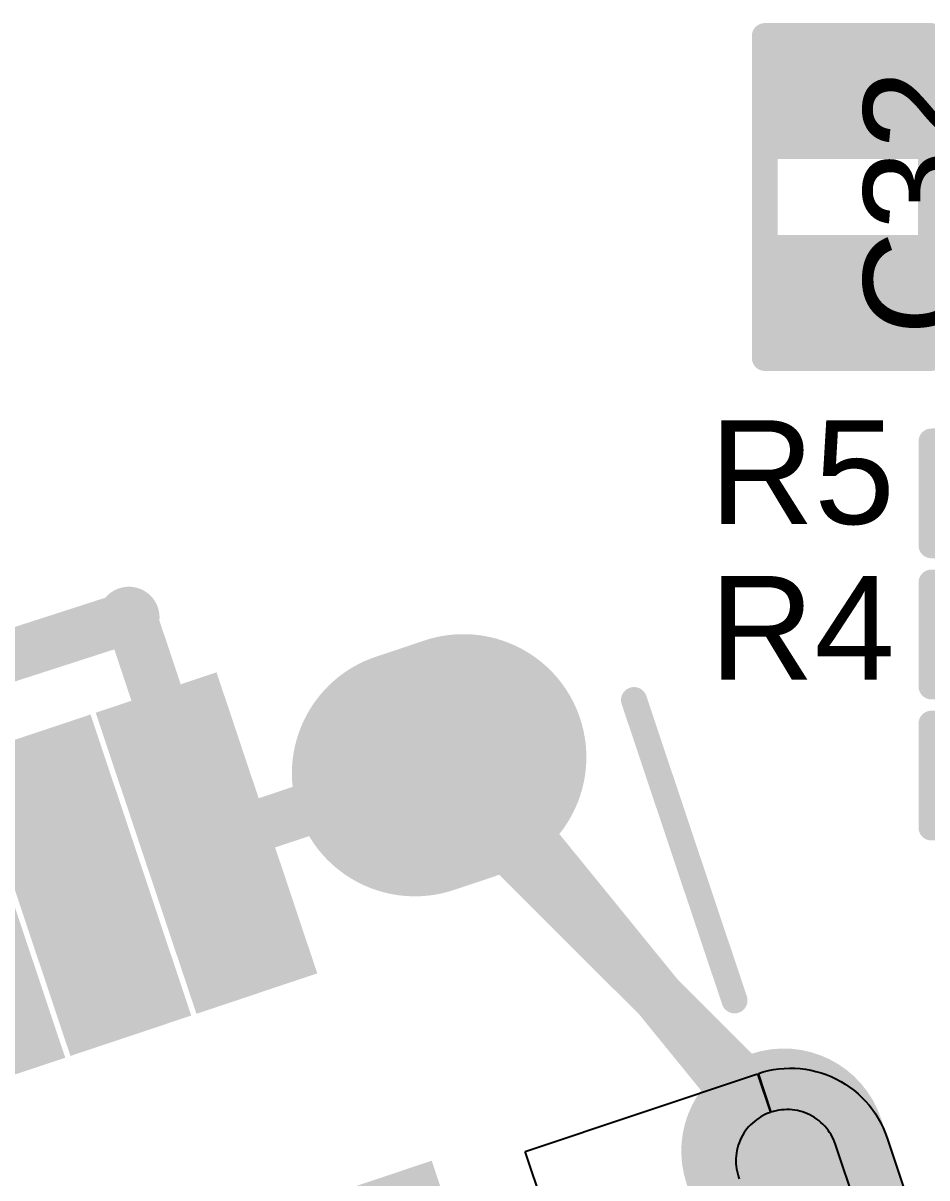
# Model space of a CAD drawing. Header units: inches. Extents: x 28 to 136, y 32 to 73.
# Drawn here: x 42.27 to 46.69, y 50.27 to 55.92 of the extents above; entities that cross this region are included whole.
import ezdxf

# ---------------------------------------------------------------- set-up
doc = ezdxf.new("R2010")
doc.units = ezdxf.units.IN
for name, color, linetype in [('Bottom Layer', 5, 'Continuous'), ('Bottom Overlay', 54, 'Continuous'), ('Bottom Paste', 16, 'Continuous'), ('Bottom Solder', 6, 'Continuous'), ('Multi-Layer', 9, 'Continuous'), ('Pad Holes', 156, 'Continuous'), ('Top Layer', 1, 'Continuous'), ('Top Overlay', 2, 'Continuous'), ('Top Paste', 8, 'Continuous'), ('Top Solder', 216, 'Continuous'), ('Via Holes', 16, 'Continuous')]:
    doc.layers.add(name, color=color, linetype=linetype)
doc.styles.add('Arial', font='', dxfattribs={"height": 0.2})
doc.styles.get('Arial').set_extended_font_data('Arial')

# ---------------------------------------------------------------- blocks, each defined once
blk = doc.blocks.new('S______B______0402_B_17')
at = {"layer": 'Bottom Layer'}
for points in [[(-0.2413, 0.3175), (-0.2413, -0.3175), (-0.6985, -0.3175), (-0.6985, 0.3175)], [(0.6985, 0.3175), (0.6985, -0.3175), (0.2413, -0.3175), (0.2413, 0.3175)]]:
    blk.add_hatch(color=5, dxfattribs=at).paths.add_polyline_path(points)
at = {"layer": 'Bottom Paste'}
for points in [[(-0.2413, 0.3175), (-0.2413, -0.3175), (-0.6985, -0.3175), (-0.6985, 0.3175)], [(0.6985, 0.3175), (0.6985, -0.3175), (0.2413, -0.3175), (0.2413, 0.3175)]]:
    blk.add_hatch(color=16, dxfattribs=at).paths.add_polyline_path(points)
at = {"layer": 'Bottom Solder'}
for points in [[(-0.1863, 0.3725), (-0.1863, -0.3725), (-0.7535, -0.3725), (-0.7535, 0.3725)], [(0.7535, 0.3725), (0.7535, -0.3725), (0.1863, -0.3725), (0.1863, 0.3725)]]:
    blk.add_hatch(color=6, dxfattribs=at).paths.add_polyline_path(points)
at = {"layer": 'Bottom Overlay'}
for points, const_width in [([(-0.7874, -0.4064), (-0.7874, 0.4064)], 0.127), ([(0.7874, 0.4064), (-0.7874, 0.4064)], 0.127), ([(0.7874, -0.4064), (0.7874, 0.4064)], 0.127), ([(0.8128, 0.4318), (-0.8128, 0.4318)], 0.00323), ([(0.7874, -0.4064), (-0.7874, -0.4064)], 0.127)]:
    blk.add_lwpolyline(points, dxfattribs=dict(at, const_width=const_width))
for points, const_width in [([(-0.8191, 0.4064, 1), (-0.7556, 0.4064, 1)], 0.0635), ([(-0.8191, 0.4064, 1), (-0.7556, 0.4064, 1)], 0.0635), ([(0.7556, 0.4064, 1), (0.8191, 0.4064, 1)], 0.0635), ([(0.7556, 0.4064, 1), (0.8191, 0.4064, 1)], 0.0635), ([(-0.8136, 0.4318, 1), (-0.812, 0.4318, 1)], 0.00161), ([(0.812, 0.4318, 1), (0.8136, 0.4318, 1)], 0.00161), ([(-0.8191, -0.4064, 1), (-0.7556, -0.4064, 1)], 0.0635), ([(-0.8191, -0.4064, 1), (-0.7556, -0.4064, 1)], 0.0635), ([(0.7556, -0.4064, 1), (0.8191, -0.4064, 1)], 0.0635), ([(0.7556, -0.4064, 1), (0.8191, -0.4064, 1)], 0.0635)]:
    blk.add_lwpolyline(points, format="xyb", close=True, dxfattribs=dict(at, const_width=const_width))
blk = doc.blocks.new('R___0201_32')
at = {"layer": 'Top Layer'}
for points in [[(-0.41, 0.185), (-0.14, 0.185), (-0.14, -0.185), (-0.41, -0.185)], [(0.14, 0.185), (0.41, 0.185), (0.41, -0.185), (0.14, -0.185)]]:
    blk.add_hatch(color=1, dxfattribs=at).paths.add_polyline_path(points)
at = {"layer": 'Top Paste'}
for points in [[(-0.41, 0.185), (-0.14, 0.185), (-0.14, -0.185), (-0.41, -0.185)], [(0.14, 0.185), (0.41, 0.185), (0.41, -0.185), (0.14, -0.185)]]:
    blk.add_hatch(color=8, dxfattribs=at).paths.add_polyline_path(points)
at = {"layer": 'Top Solder'}
for points in [[(-0.465, 0.24), (-0.085, 0.24), (-0.085, -0.24), (-0.465, -0.24)], [(0.085, 0.24), (0.465, 0.24), (0.465, -0.24), (0.085, -0.24)]]:
    blk.add_hatch(color=216, dxfattribs=at).paths.add_polyline_path(points)
at = {"layer": 'Top Overlay', "const_width": 0.127}
for points in [[(-0.4826, 0.254), (-0.4826, -0.254)], [(0.4826, 0.254), (-0.4826, 0.254)], [(0.4826, 0.254), (0.4826, -0.254)], [(0.4826, -0.254), (-0.4826, -0.254)]]:
    blk.add_lwpolyline(points, dxfattribs=at)
at = {"layer": 'Top Overlay', "const_width": 0.0635}
for points in [[(-0.5143, 0.254, 1), (-0.4508, 0.254, 1)], [(-0.5143, 0.254, 1), (-0.4508, 0.254, 1)], [(0.4508, 0.254, 1), (0.5143, 0.254, 1)], [(0.4508, 0.254, 1), (0.5143, 0.254, 1)], [(-0.5143, -0.254, 1), (-0.4508, -0.254, 1)], [(-0.5143, -0.254, 1), (-0.4508, -0.254, 1)], [(0.4508, -0.254, 1), (0.5143, -0.254, 1)], [(0.4508, -0.254, 1), (0.5143, -0.254, 1)]]:
    blk.add_lwpolyline(points, format="xyb", close=True, dxfattribs=at)
blk = doc.blocks.new('R___0201_33')
at = {"layer": 'Top Layer'}
for points in [[(-0.41, 0.185), (-0.14, 0.185), (-0.14, -0.185), (-0.41, -0.185)], [(0.14, 0.185), (0.41, 0.185), (0.41, -0.185), (0.14, -0.185)]]:
    blk.add_hatch(color=1, dxfattribs=at).paths.add_polyline_path(points)
at = {"layer": 'Top Paste'}
for points in [[(-0.41, 0.185), (-0.14, 0.185), (-0.14, -0.185), (-0.41, -0.185)], [(0.14, 0.185), (0.41, 0.185), (0.41, -0.185), (0.14, -0.185)]]:
    blk.add_hatch(color=8, dxfattribs=at).paths.add_polyline_path(points)
at = {"layer": 'Top Solder'}
for points in [[(-0.465, 0.24), (-0.085, 0.24), (-0.085, -0.24), (-0.465, -0.24)], [(0.085, 0.24), (0.465, 0.24), (0.465, -0.24), (0.085, -0.24)]]:
    blk.add_hatch(color=216, dxfattribs=at).paths.add_polyline_path(points)
at = {"layer": 'Top Overlay', "const_width": 0.127}
for points in [[(-0.4826, 0.254), (-0.4826, -0.254)], [(0.4826, 0.254), (-0.4826, 0.254)], [(0.4826, 0.254), (0.4826, -0.254)], [(0.4826, -0.254), (-0.4826, -0.254)]]:
    blk.add_lwpolyline(points, dxfattribs=at)
at = {"layer": 'Top Overlay', "const_width": 0.0635}
for points in [[(-0.5143, 0.254, 1), (-0.4508, 0.254, 1)], [(-0.5143, 0.254, 1), (-0.4508, 0.254, 1)], [(0.4508, 0.254, 1), (0.5143, 0.254, 1)], [(0.4508, 0.254, 1), (0.5143, 0.254, 1)], [(-0.5143, -0.254, 1), (-0.4508, -0.254, 1)], [(-0.5143, -0.254, 1), (-0.4508, -0.254, 1)], [(0.4508, -0.254, 1), (0.5143, -0.254, 1)], [(0.4508, -0.254, 1), (0.5143, -0.254, 1)]]:
    blk.add_lwpolyline(points, format="xyb", close=True, dxfattribs=at)
blk = doc.blocks.new('R___0201_34')
at = {"layer": 'Top Layer'}
for points in [[(-0.41, 0.185), (-0.14, 0.185), (-0.14, -0.185), (-0.41, -0.185)], [(0.14, 0.185), (0.41, 0.185), (0.41, -0.185), (0.14, -0.185)]]:
    blk.add_hatch(color=1, dxfattribs=at).paths.add_polyline_path(points)
at = {"layer": 'Top Paste'}
for points in [[(-0.41, 0.185), (-0.14, 0.185), (-0.14, -0.185), (-0.41, -0.185)], [(0.14, 0.185), (0.41, 0.185), (0.41, -0.185), (0.14, -0.185)]]:
    blk.add_hatch(color=8, dxfattribs=at).paths.add_polyline_path(points)
at = {"layer": 'Top Solder'}
for points in [[(-0.465, 0.24), (-0.085, 0.24), (-0.085, -0.24), (-0.465, -0.24)], [(0.085, 0.24), (0.465, 0.24), (0.465, -0.24), (0.085, -0.24)]]:
    blk.add_hatch(color=216, dxfattribs=at).paths.add_polyline_path(points)
at = {"layer": 'Top Overlay', "const_width": 0.127}
for points in [[(-0.4826, 0.254), (-0.4826, -0.254)], [(0.4826, 0.254), (-0.4826, 0.254)], [(0.4826, 0.254), (0.4826, -0.254)], [(0.4826, -0.254), (-0.4826, -0.254)]]:
    blk.add_lwpolyline(points, dxfattribs=at)
at = {"layer": 'Top Overlay', "const_width": 0.0635}
for points in [[(-0.5143, 0.254, 1), (-0.4508, 0.254, 1)], [(-0.5143, 0.254, 1), (-0.4508, 0.254, 1)], [(0.4508, 0.254, 1), (0.5143, 0.254, 1)], [(0.4508, 0.254, 1), (0.5143, 0.254, 1)], [(-0.5143, -0.254, 1), (-0.4508, -0.254, 1)], [(-0.5143, -0.254, 1), (-0.4508, -0.254, 1)], [(0.4508, -0.254, 1), (0.5143, -0.254, 1)], [(0.4508, -0.254, 1), (0.5143, -0.254, 1)]]:
    blk.add_lwpolyline(points, format="xyb", close=True, dxfattribs=at)
blk = doc.blocks.new('10118194_0001LF__47')
at = {"layer": 'Bottom Layer'}
h = blk.add_hatch(color=5, dxfattribs=at)
edge = h.paths.add_edge_path()
edge.add_arc((2.625, 0), 0.5, 270, 450)
edge.add_line((2.625, 0.5), (2.375, 0.5))
edge.add_arc((2.375, 0), 0.5, 90, 270)
edge.add_line((2.375, -0.5), (2.625, -0.5))
h = blk.add_hatch(color=5, dxfattribs=at)
edge = h.paths.add_edge_path()
edge.add_arc((3.5, -3.075), 0.4, 180, 360)
edge.add_line((3.9, -3.075), (3.9, -2.325))
edge.add_arc((3.5, -2.325), 0.4, 0, 180)
edge.add_line((3.1, -2.325), (3.1, -3.075))
at = {"layer": 'Bottom Solder'}
h = blk.add_hatch(color=6, dxfattribs=at)
edge = h.paths.add_edge_path()
edge.add_arc((2.625, 0), 0.6016, 270, 450)
edge.add_line((2.625, 0.6016), (2.375, 0.6016))
edge.add_arc((2.375, 0), 0.6016, 90, 270)
edge.add_line((2.375, -0.6016), (2.625, -0.6016))
h = blk.add_hatch(color=6, dxfattribs=at)
edge = h.paths.add_edge_path()
edge.add_arc((3.5, -3.075), 0.5016, 180, 360)
edge.add_line((4.0016, -3.075), (4.0016, -2.325))
edge.add_arc((3.5, -2.325), 0.5016, 0, 180)
edge.add_line((2.9984, -2.325), (2.9984, -3.075))
at = {"layer": 'Multi-Layer'}
h = blk.add_hatch(color=9, dxfattribs=at)
edge = h.paths.add_edge_path()
edge.add_arc((2.625, 0), 0.5, 270, 450)
edge.add_line((2.625, 0.5), (2.375, 0.5))
edge.add_arc((2.375, 0), 0.5, 90, 270)
edge.add_line((2.375, -0.5), (2.625, -0.5))
h = blk.add_hatch(color=9, dxfattribs=at)
edge = h.paths.add_edge_path()
edge.add_arc((3.5, -3.075), 0.4, 180, 360)
edge.add_line((3.9, -3.075), (3.9, -2.325))
edge.add_arc((3.5, -2.325), 0.4, 0, 180)
edge.add_line((3.1, -2.325), (3.1, -3.075))
at = {"layer": 'Pad Holes'}
h = blk.add_hatch(color=7, dxfattribs=at)
edge = h.paths.add_edge_path()
edge.add_arc((2.65, 0), 0.275, 270, 450)
edge.add_line((2.65, 0.275), (2.35, 0.275))
edge.add_arc((2.35, 0), 0.275, 90, 270)
edge.add_line((2.35, -0.275), (2.65, -0.275))
h = blk.add_hatch(color=7, dxfattribs=at)
edge = h.paths.add_edge_path()
edge.add_arc((3.5, -3.025), 0.25, 180, 360)
edge.add_line((3.75, -3.025), (3.75, -2.375))
edge.add_arc((3.5, -2.375), 0.25, 0, 180)
edge.add_line((3.25, -2.375), (3.25, -3.025))
at = {"layer": 'Top Layer'}
for points in [[(-0.21, 0.675), (0.21, 0.675), (0.21, -0.675), (-0.21, -0.675)], [(0.44, 0.675), (0.86, 0.675), (0.86, -0.675), (0.44, -0.675)], [(1.09, 0.675), (1.51, 0.675), (1.51, -0.675), (1.09, -0.675)]]:
    blk.add_hatch(color=1, dxfattribs=at).paths.add_polyline_path(points)
h = blk.add_hatch(color=1, dxfattribs=at)
edge = h.paths.add_edge_path()
edge.add_arc((2.625, 0), 0.5, 270, 450)
edge.add_line((2.625, 0.5), (2.375, 0.5))
edge.add_arc((2.375, 0), 0.5, 90, 270)
edge.add_line((2.375, -0.5), (2.625, -0.5))
h = blk.add_hatch(color=1, dxfattribs=at)
edge = h.paths.add_edge_path()
edge.add_arc((3.5, -3.075), 0.4, 180, 360)
edge.add_line((3.9, -3.075), (3.9, -2.325))
edge.add_arc((3.5, -2.325), 0.4, 0, 180)
edge.add_line((3.1, -2.325), (3.1, -3.075))
at = {"layer": 'Top Paste'}
for points in [[(-0.21, 0.675), (0.21, 0.675), (0.21, -0.675), (-0.21, -0.675)], [(0.44, 0.675), (0.86, 0.675), (0.86, -0.675), (0.44, -0.675)], [(1.09, 0.675), (1.51, 0.675), (1.51, -0.675), (1.09, -0.675)]]:
    blk.add_hatch(color=8, dxfattribs=at).paths.add_polyline_path(points)
at = {"layer": 'Top Solder'}
for points in [[(-0.3116, 0.7766), (0.3116, 0.7766), (0.3116, -0.7766), (-0.3116, -0.7766)], [(0.3384, 0.7766), (0.9616, 0.7766), (0.9616, -0.7766), (0.3384, -0.7766)], [(0.9884, 0.7766), (1.6116, 0.7766), (1.6116, -0.7766), (0.9884, -0.7766)], [(0.1484, -1.8234), (1.8516, -1.8234), (1.8516, -3.5766), (0.1484, -3.5766)]]:
    blk.add_hatch(color=216, dxfattribs=at).paths.add_polyline_path(points)
h = blk.add_hatch(color=216, dxfattribs=at)
edge = h.paths.add_edge_path()
edge.add_arc((2.625, 0), 0.6016, 270, 450)
edge.add_line((2.625, 0.6016), (2.375, 0.6016))
edge.add_arc((2.375, 0), 0.6016, 90, 270)
edge.add_line((2.375, -0.6016), (2.625, -0.6016))
h = blk.add_hatch(color=216, dxfattribs=at)
edge = h.paths.add_edge_path()
edge.add_arc((3.5, -3.075), 0.5016, 180, 360)
edge.add_line((4.0016, -3.075), (4.0016, -2.325))
edge.add_arc((3.5, -2.325), 0.5016, 0, 180)
edge.add_line((2.9984, -2.325), (2.9984, -3.075))
at = {"layer": 'Top Layer'}
for p, q in [((2.3, -3.48), (2.3, -1.925)), ((2.3, -1.925), (3.4975, -1.925)), ((3.4975, -1.925), (3.4975, -2.125)), ((3.5025, -1.925), (3.5274, -1.9257)), ((3.5025, -2.125), (3.5025, -1.925)), ((3.5274, -1.9257), (3.5534, -1.9277)), ((3.5534, -1.9277), (3.5793, -1.9311)), ((3.5793, -1.9311), (3.6049, -1.9359)), ((3.6049, -1.9359), (3.6303, -1.942)), ((3.6303, -1.942), (3.6554, -1.9494)), ((3.6554, -1.9494), (3.68, -1.9581)), ((3.68, -1.9581), (3.7041, -1.9681)), ((3.7041, -1.9681), (3.7277, -1.9794)), ((3.7277, -1.9794), (3.7506, -1.9918)), ((3.7506, -1.9918), (3.7729, -2.0055)), ((3.7729, -2.0055), (3.7944, -2.0203)), ((3.7944, -2.0203), (3.8151, -2.0362)), ((3.8151, -2.0362), (3.835, -2.0531)), ((3.835, -2.0531), (3.8539, -2.0711)), ((3.8539, -2.0711), (3.8719, -2.09)), ((3.8719, -2.09), (3.8889, -2.1099)), ((3.3976, -2.1465), (3.3858, -2.1521)), ((3.4096, -2.1415), (3.3976, -2.1465)), ((3.4219, -2.1372), (3.4096, -2.1415)), ((3.4344, -2.1335), (3.4219, -2.1372)), ((3.447, -2.1304), (3.4344, -2.1335)), ((3.4598, -2.1281), (3.447, -2.1304)), ((3.4728, -2.1264), (3.4598, -2.1281)), ((3.4857, -2.1253), (3.4728, -2.1264)), ((3.4975, -2.125), (3.4857, -2.1253)), ((3.5143, -2.1253), (3.5025, -2.125)), ((3.5273, -2.1264), (3.5143, -2.1253)), ((3.5402, -2.1281), (3.5273, -2.1264)), ((3.553, -2.1304), (3.5402, -2.1281)), ((3.5656, -2.1335), (3.553, -2.1304)), ((3.5781, -2.1372), (3.5656, -2.1335)), ((3.5904, -2.1415), (3.5781, -2.1372)), ((3.6024, -2.1465), (3.5904, -2.1415)), ((3.6142, -2.1521), (3.6024, -2.1465)), ((3.8889, -2.1099), (3.9047, -2.1306)), ((3.9047, -2.1306), (3.9195, -2.1521)), ((3.3229, -2.1979), (3.3139, -2.2073)), ((3.3323, -2.1889), (3.3229, -2.1979)), ((3.3422, -2.1804), (3.3323, -2.1889)), ((3.3525, -2.1725), (3.3422, -2.1804)), ((3.3633, -2.1651), (3.3525, -2.1725)), ((3.3744, -2.1583), (3.3633, -2.1651)), ((3.3858, -2.1521), (3.3744, -2.1583)), ((3.6256, -2.1583), (3.6142, -2.1521)), ((3.6367, -2.1651), (3.6256, -2.1583)), ((3.6475, -2.1725), (3.6367, -2.1651)), ((3.6578, -2.1804), (3.6475, -2.1725)), ((3.6677, -2.1889), (3.6578, -2.1804)), ((3.6771, -2.1979), (3.6677, -2.1889)), ((3.6861, -2.2073), (3.6771, -2.1979)), ((3.9195, -2.1521), (3.9332, -2.1744)), ((3.9332, -2.1744), (3.9456, -2.1973)), ((3.9456, -2.1973), (3.9569, -2.2209)), ((3.2833, -2.2494), (3.2771, -2.2608)), ((3.2901, -2.2383), (3.2833, -2.2494)), ((3.2975, -2.2275), (3.2901, -2.2383)), ((3.3054, -2.2172), (3.2975, -2.2275)), ((3.3139, -2.2073), (3.3054, -2.2172)), ((3.6946, -2.2172), (3.6861, -2.2073)), ((3.7025, -2.2275), (3.6946, -2.2172)), ((3.7099, -2.2383), (3.7025, -2.2275)), ((3.7167, -2.2494), (3.7099, -2.2383)), ((3.7229, -2.2608), (3.7167, -2.2494)), ((3.9569, -2.2209), (3.9669, -2.245)), ((3.9669, -2.245), (3.9756, -2.2696)), ((3.2585, -2.3094), (3.2554, -2.322)), ((3.2622, -2.2969), (3.2585, -2.3094)), ((3.2665, -2.2846), (3.2622, -2.2969)), ((3.2715, -2.2726), (3.2665, -2.2846)), ((3.2771, -2.2608), (3.2715, -2.2726)), ((3.7285, -2.2726), (3.7229, -2.2608)), ((3.7335, -2.2846), (3.7285, -2.2726)), ((3.7378, -2.2969), (3.7335, -2.2846)), ((3.7415, -2.3094), (3.7378, -2.2969)), ((3.7446, -2.322), (3.7415, -2.3094)), ((3.9756, -2.2696), (3.983, -2.2947)), ((3.983, -2.2947), (3.9891, -2.3201)), ((3.2503, -2.3607), (3.25, -2.375)), ((3.2514, -2.3477), (3.2503, -2.3607)), ((3.2531, -2.3348), (3.2514, -2.3477)), ((3.2554, -2.322), (3.2531, -2.3348)), ((3.7469, -2.3348), (3.7446, -2.322)), ((3.7486, -2.3477), (3.7469, -2.3348)), ((3.7497, -2.3607), (3.7486, -2.3477)), ((3.75, -2.375), (3.7497, -2.3607)), ((3.9891, -2.3201), (3.9939, -2.3457)), ((3.9939, -2.3457), (3.9973, -2.3716)), ((3.9973, -2.3716), (3.9993, -2.3976)), ((3.25, -2.375), (3.25, -2.385)), ((3.75, -3.025), (3.75, -2.375)), ((3.9993, -2.3976), (4, -2.425)), ((4, -2.425), (4, -2.975))]:
    blk.add_line(p, q, dxfattribs=at)
at = {"layer": 'Top Overlay', "const_width": 0.127}
blk.add_lwpolyline([(3.5052, 0), (3.5052, -1.5494)], dxfattribs=at)
at = {"layer": 'Top Overlay', "const_width": 0.0635}
for points in [[(3.4735, 0, 1), (3.537, 0, 1)], [(3.4735, -1.5494, 1), (3.537, -1.5494, 1)]]:
    blk.add_lwpolyline(points, format="xyb", close=True, dxfattribs=at)

msp = doc.modelspace()

# ---------------------------------------------------------------- hatches: boundary and pattern name
at = {"layer": 'Bottom Layer'}
h = msp.add_hatch(color=5, dxfattribs=at)
edge = h.paths.add_edge_path()
edge.add_arc((42.787, 53.0105), 0.15, 0, 360)
at = {"layer": 'Top Layer'}
h = msp.add_hatch(color=1, dxfattribs=at)
edge = h.paths.add_edge_path()
edge.add_arc((42.787, 53.0105), 0.15, 0, 360)
at = {"layer": 'Via Holes'}
h = msp.add_hatch(color=7, dxfattribs=at)
edge = h.paths.add_edge_path()
edge.add_arc((42.787, 53.0105), 0.075, 0, 360)

# ---------------------------------------------------------------- linework, layer by layer
at = {"layer": 'Bottom Layer', "const_width": 0.254}
for points in [[(46.3042, 54.5973), (47.3075, 54.5973)], [(44.3046, 52.2257), (44.3046, 52.287)], [(44.3046, 52.2257), (46.1096, 50.4207)], [(46.1096, 50.0439), (46.1096, 50.4207)]]:
    msp.add_lwpolyline(points, dxfattribs=at)
at = {"layer": 'Bottom Layer', "const_width": 0.127}
for points in [[(46.2407, 54.5973, 1), (46.3677, 54.5973, 1)], [(44.2411, 52.287, 1), (44.3681, 52.287, 1)], [(44.2411, 52.2257, 1), (44.3681, 52.2257, 1)], [(44.2411, 52.2257, 1), (44.3681, 52.2257, 1)], [(46.0461, 50.4207, 1), (46.1731, 50.4207, 1)], [(46.0461, 50.4207, 1), (46.1731, 50.4207, 1)]]:
    msp.add_lwpolyline(points, format="xyb", close=True, dxfattribs=at)
at = {"layer": 'Top Layer', "const_width": 0.254}
for points in [[(41.9297, 52.7335), (42.787, 53.0105)], [(42.7991, 53.0045), (42.9927, 52.4259)], [(42.9927, 52.4259), (43.1666, 51.9063)], [(44.3046, 52.287), (44.4231, 52.3267)], [(44.4231, 52.3267), (45.9906, 50.3995)], [(44.186, 52.2474), (44.3046, 52.287)], [(43.2453, 51.9326), (44.186, 52.2474)], [(43.1666, 51.9063), (43.2453, 51.9326)], [(45.9906, 50.3995), (46.1096, 50.0439)]]:
    msp.add_lwpolyline(points, dxfattribs=at)
at = {"layer": 'Top Layer', "const_width": 0.127}
for points in [[(42.7235, 53.0105, 1), (42.8505, 53.0105, 1)], [(42.7356, 53.0045, 1), (42.8626, 53.0045, 1)], [(42.9292, 52.4259, 1), (43.0562, 52.4259, 1)], [(42.9292, 52.4259, 1), (43.0562, 52.4259, 1)], [(44.3596, 52.3267, 1), (44.4866, 52.3267, 1)], [(44.3596, 52.3267, 1), (44.4866, 52.3267, 1)], [(44.2411, 52.287, 1), (44.3681, 52.287, 1)], [(44.2411, 52.287, 1), (44.3681, 52.287, 1)], [(44.1225, 52.2474, 1), (44.2495, 52.2474, 1)], [(44.1225, 52.2474, 1), (44.2495, 52.2474, 1)], [(43.1818, 51.9326, 1), (43.3088, 51.9326, 1)], [(43.1818, 51.9326, 1), (43.3088, 51.9326, 1)], [(43.1031, 51.9063, 1), (43.2301, 51.9063, 1)], [(43.1031, 51.9063, 1), (43.2301, 51.9063, 1)], [(45.9271, 50.3995, 1), (46.0541, 50.3995, 1)], [(45.9271, 50.3995, 1), (46.0541, 50.3995, 1)]]:
    msp.add_lwpolyline(points, format="xyb", close=True, dxfattribs=at)

# ---------------------------------------------------------------- block references
for name, p, rotation in [('S______B______0402_B_17', (46.3042, 55.0672), 270), ('R___0201_32', (47.1956, 53.6172), 180), ('10118194_0001LF__47', (41.9338, 51.4938), 18.5), ('R___0201_33', (47.1956, 52.9268), 180), ('R___0201_34', (47.1956, 52.2364), 180)]:
    msp.add_blockref(name, p, dxfattribs=dict(rotation=rotation))

# ---------------------------------------------------------------- texts
at = {"layer": 'Top Overlay', "style": 'Arial'}
msp.add_text('C32', height=0.508, rotation=90, dxfattribs=at).set_placement((46.8883, 54.3901))
for s, p in [('R5', (45.627, 53.4671)), ('R4', (45.627, 52.7051))]:
    msp.add_text(s, height=0.508, dxfattribs=at).set_placement(p)

doc.saveas('drawing.dxf')
